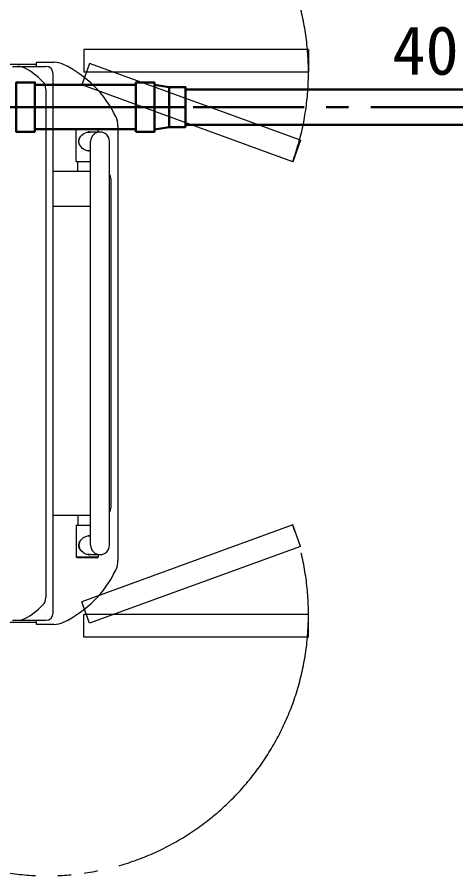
# Model space of a CAD drawing. Units: millimetres at full size, sheet at 1:30. Extents: x -16828 to 149130, y 47892 to 100313.
# Drawn here: x 22370 to 22963, y 57006 to 58167 of the extents above; entities that cross this region are included whole.
import ezdxf
from ezdxf.enums import TextEntityAlignment as Align

# ---------------------------------------------------------------- set-up
doc = ezdxf.new("R2010")
doc.units = ezdxf.units.MM
doc.header["$LTSCALE"] = 30
doc.linetypes.add('CHAIN1', pattern=[8, 5, -1, 1, -1])
doc.linetypes.add('LONG_DOUBLE_CHAIN', pattern=[21.8, 18, -1, 0.6, -0.6, 0.6, -1])
doc.layers.add('3-4_AIHO30-厨房機器', color=7, linetype='Continuous', lineweight=15)
doc.layers.add('9-9_配管－汚水１：硬質塩ビ管（ＤＶ）', color=2, linetype='Continuous', lineweight=30)
doc.styles.add('ＭＳ ゴシック', font='')
doc.styles.get('ＭＳ ゴシック').set_extended_font_data('MS Gothic')

msp = doc.modelspace()

# ---------------------------------------------------------------- linework, layer by layer
at = {"layer": '3-4_AIHO30-厨房機器', "linetype": 'LONG_DOUBLE_CHAIN'}
for p, q in [((22460.08, 58123.97), (22460.08, 58092.97)), ((22763.58, 58123.97), (22460.08, 58123.97)), ((22763.58, 58123.97), (22763.58, 58092.97)), ((22467.67, 58105), (22457.07, 58075.87)), ((22752.87, 58001.2), (22467.67, 58105)), ((22763.58, 58092.97), (22460.08, 58092.97)), ((22742.26, 57972.07), (22457.07, 58075.87)), ((22752.87, 58001.2), (22742.26, 57972.07)), ((22742.26, 57480.88), (22457.07, 57377.07)), ((22752.87, 57451.75), (22742.26, 57480.88)), ((22752.87, 57451.75), (22467.67, 57347.94)), ((22467.67, 57347.94), (22457.07, 57377.07)), ((22460.08, 57328.97), (22460.08, 57359.97)), ((22763.58, 57359.97), (22460.08, 57359.97)), ((22763.58, 57328.97), (22763.58, 57359.97)), ((22763.58, 57328.97), (22460.08, 57328.97))]:
    msp.add_line(p, q, dxfattribs=at)
at = {"layer": '3-4_AIHO30-厨房機器'}
for p, q in [((22396.08, 58103.47), (21218.58, 58103.47)), ((22363.58, 58100.97), (22408.58, 58100.97)), ((22396.08, 58106.47), (22419.67, 58106.47)), ((22396.08, 58100.97), (22396.08, 58106.47)), ((22418.58, 57361.97), (22418.58, 58090.97)), ((22408.58, 58070.12), (22408.58, 57382.83)), ((22449.48, 57972.47), (22449.48, 58015.49)), ((22449.71, 58015.49), (22479.48, 58015.49)), ((22451.18, 58016.47), (22477.78, 58016.47)), ((22477.78, 58016.47), (22479.48, 58015.49)), ((22479.48, 58012.17), (22479.48, 58015.49)), ((22506.08, 58020.06), (22506.08, 57432.89)), ((22465.4, 58012.16), (22465.87, 58012.17)), ((22481.85, 58012.17), (22465.87, 58012.17)), ((22467.1, 58012.21), (22466.42, 58012.26)), ((22469.15, 57453.47), (22469.15, 57999.47)), ((22494.55, 57453.47), (22494.55, 57999.47)), ((22465.87, 57986.77), (22465.4, 57986.78)), ((22469.15, 57986.77), (22465.87, 57986.77)), ((22466.42, 57986.69), (22467.1, 57986.74)), ((22449.48, 57972.47), (22469.15, 57972.47)), ((22451.98, 57959.47), (22451.98, 57972.47)), ((22418.58, 57959.47), (22469.15, 57959.47)), ((22496.28, 57949.47), (22496.28, 57503.47)), ((22469.15, 57911.47), (22418.58, 57911.47)), ((22469.15, 57493.47), (22418.58, 57493.47)), ((22451.98, 57493.47), (22451.98, 57480.47)), ((22449.48, 57480.47), (22469.15, 57480.47)), ((22449.48, 57480.47), (22449.48, 57437.46)), ((22465.87, 57466.17), (22465.44, 57466.17)), ((22465.87, 57466.17), (22469.15, 57466.17)), ((22467.1, 57466.21), (22466.4, 57466.26)), ((22479.48, 57437.46), (22449.48, 57437.46)), ((22451.18, 57436.47), (22449.48, 57437.46)), ((22477.78, 57436.47), (22451.18, 57436.47)), ((22465.44, 57440.78), (22465.87, 57440.77)), ((22465.87, 57440.77), (22481.85, 57440.77)), ((22466.4, 57440.68), (22467.1, 57440.74)), ((22477.78, 57436.47), (22479.48, 57437.46)), ((22479.48, 57440.77), (22479.48, 57437.46)), ((21673.08, 57349.47), (22396.08, 57349.47)), ((22363.58, 57351.97), (22408.58, 57351.97)), ((22396.08, 57346.47), (22396.08, 57351.97)), ((22419.67, 57346.47), (22396.08, 57346.47))]:
    msp.add_line(p, q, dxfattribs=at)
for points in [[(22451.18, 58016.47), (22449.48, 58015.49), (22449.71, 58015.49)], [(22453.37, 57999.67), (22453.77, 58002.77), (22455.77, 58006.5), (22457.69, 58008.56), (22459.95, 58010.23), (22464.54, 58012.02), (22468.63, 58012.18)], [(22453.93, 57995.71), (22453.36, 57999.47), (22453.93, 58003.24)], [(22468.64, 57986.77), (22464.54, 57986.92), (22459.96, 57988.72), (22458.17, 57989.97), (22455.77, 57992.45), (22453.77, 57996.18), (22453.37, 57999.28)], [(22453.37, 57453.67), (22453.78, 57456.78), (22455.8, 57460.54), (22459.38, 57463.87), (22461.46, 57465.02), (22463.88, 57465.87), (22468.58, 57466.18)], [(22453.92, 57457.23), (22453.36, 57453.47), (22453.92, 57449.71)], [(22468.57, 57440.76), (22463.88, 57441.08), (22462.24, 57441.6), (22459.38, 57443.08), (22455.8, 57446.41), (22453.78, 57450.17), (22453.37, 57453.28)]]:
    msp.add_lwpolyline(points, dxfattribs=at)
at = {"layer": '3-4_AIHO30-厨房機器', "linetype": 'LONG_DOUBLE_CHAIN'}
for centre, start, end in [((22410.08, 58092.97), 340, 180), ((22410.08, 57359.97), 180, 20)]:
    msp.add_arc(centre, 353.5, start, end, dxfattribs=at)
at = {"layer": '3-4_AIHO30-厨房機器'}
for centre, radius, start, end in [((22370.85, 58080.97), 20, 61.76739, 90), ((22333, 58010.49), 100, 44.54657, 61.76742), ((22408.58, 58090.97), 10, 0, 90), ((22419.67, 58076.47), 30, 64.41604, 90), ((22367.85, 57968.24), 150, 25.58396, 64.41604), ((22393.58, 58070.12), 15, 0, 44.54657), ((22476.08, 58020.06), 30, 0, 25.58396), ((22481.85, 57999.47), 12.7, 0, 180), ((22486.28, 57949.47), 10, 0, 34.14817), ((22486.28, 57503.47), 10, 325.85183, 0), ((22481.85, 57453.47), 12.7, 180, 0), ((22476.08, 57432.89), 30, 334.41604, 0), ((22367.85, 57484.71), 150, 295.58396, 334.41597), ((22393.58, 57382.83), 15, 315.45343, 0), ((22333, 57442.46), 100, 298.23261, 315.45343), ((22370.85, 57371.97), 20, 270, 298.23245), ((22408.58, 57361.97), 10, 270, 0), ((22419.67, 57376.47), 30, 270, 295.58396)]:
    msp.add_arc(centre, radius, start, end, dxfattribs=at)
at = {"layer": '9-9_配管－汚水１：硬質塩ビ管（ＤＶ）'}
for p, q in [((22530.35, 58075.86), (22393.85, 58075.86)), ((22555.35, 58076.11), (22575.35, 58072.86)), ((24917.69, 58069.86), (22597.35, 58069.86)), ((22393.85, 58015.86), (22530.35, 58015.86)), ((22555.35, 58015.61), (22575.35, 58018.86)), ((22597.35, 58021.86), (24917.69, 58021.86))]:
    msp.add_line(p, q, dxfattribs=at)
at = {"layer": '9-9_配管－汚水１：硬質塩ビ管（ＤＶ）', "linetype": 'CHAIN1'}
for p, q in [((22393.85, 58045.86), (22350.85, 58045.86)), ((22530.35, 58045.86), (22393.85, 58045.86)), ((22530.35, 58045.86), (22563.85, 58045.86)), ((22597.35, 58045.86), (22563.85, 58045.86)), ((24917.69, 58045.86), (22597.35, 58045.86))]:
    msp.add_line(p, q, dxfattribs=at)
at = {"layer": '9-9_配管－汚水１：硬質塩ビ管（ＤＶ）'}
for points in [[(22393.85, 58012.36), (22368.49, 58012.36), (22368.49, 58079.36), (22393.85, 58079.36)], [(22530.35, 58012.36), (22555.35, 58012.36), (22555.35, 58079.36), (22530.35, 58079.36)], [(22575.35, 58018.86), (22597.35, 58018.86), (22597.35, 58072.86), (22575.35, 58072.86)]]:
    msp.add_lwpolyline(points, close=True, dxfattribs=at)

# ---------------------------------------------------------------- texts
at = {"layer": '9-9_配管－汚水１：硬質塩ビ管（ＤＶ）', "color": 7, "style": 'ＭＳ ゴシック'}
msp.add_text('40', height=65.98, dxfattribs=at).set_placement((22876.93, 58069.86), align=Align.BOTTOM_LEFT)

doc.saveas('drawing.dxf')
